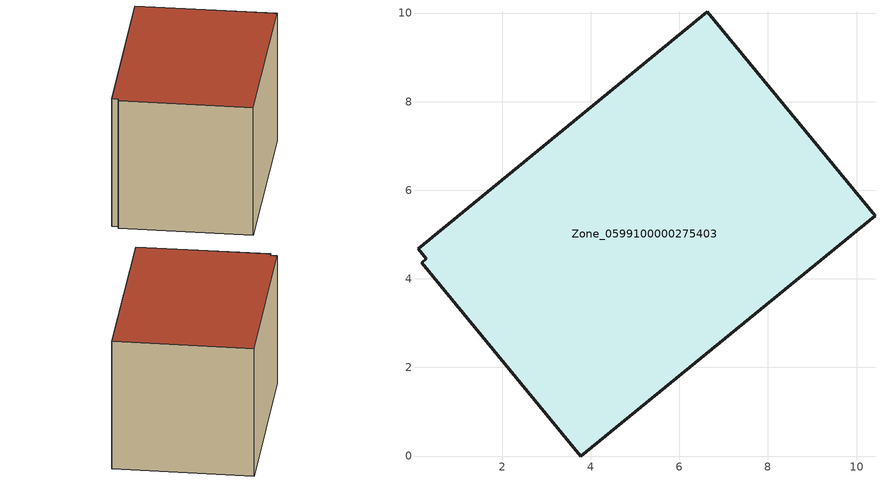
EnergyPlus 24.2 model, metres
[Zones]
Zone_0599100000275403
 floor ground (C_G): 0.29,4.45 0.11,4.67 6.63,10.02 10.42,5.42 3.78,0 0.18,4.36 z3.03
 wall outside (C_F): 10.42,5.42 6.63,10.02 0.11,4.67 0.29,4.45 0.18,4.36 3.78,0 10.42,5.42 z3.03:8.99
 roof outside (C_R): 0.11,4.67 0.29,4.45 0.18,4.36 3.78,0 10.42,5.42 6.63,10.02 z8.99
[BUILDING]
Pand.0599100000275403: North Axis=0; Terrain=City; Loads Convergence Tolerance Value=0.04; Temperature Convergence Tolerance Value=0.4; Solar Distribution=FullExterior; Maximum Number of Warmup Days=25; Minimum Number of Warmup Days=1
[Site:Location]
Rotterdam.The.Hague.AP_ZH_NLD Design_Conditions: Latitude=51.96; Longitude=4.45; Time Zone=1; Elevation=-4.5
[SITE:GROUNDTEMPERATURE:BUILDINGSURFACE]
18, 18, 18, 18, 18, 18, 18, 18, 18, 18, 18, 18
[MATERIAL] Thermal Absorptance=0.9; Solar Absorptance=0.7; Visible Absorptance=0.7
Name | Roughness | Thickness | Conductivity | Density | Specific Heat
G.TC.1946-1964 | MediumSmooth | 0.15 | 1 | 540 | 1210
F.TC.1946-1964 | Rough | 0.3 | 0.857143 | 1920 | 840
R.TC.1946-1964 | MediumRough | 0.2 | 0.235294 | 1500 | 1000
[CONSTRUCTION]
C_G: G.TC.1946-1964
C_F: F.TC.1946-1964
C_R: R.TC.1946-1964
[ZONE]
Zone_0599100000275403: Type=1; Multiplier=1; Ceiling Height=Autocalculate; Volume=Autocalculate; Floor Area=autocalculate; Part of Total Floor Area=Yes
[ZONEINFILTRATION:DESIGNFLOWRATE]
Infil_Zone_0599100000275403: Zone or ZoneList or Space or SpaceList=Zone_0599100000275403; Schedule=AlwaysOn; Design Flow Rate Calculation Method=Flow/Area; Flow Rate per Floor Area=0.003; Constant Term Coefficient=1; Temperature Term Coefficient=0; Velocity Term Coefficient=0; Velocity Squared Term Coefficient=0
[HVACTEMPLATE:ZONE:IDEALLOADSAIRSYSTEM]
Zone_0599100000275403: Maximum Heating Supply Air Temperature=50; Minimum Cooling Supply Air Temperature=13; Maximum Heating Supply Air Humidity Ratio=0.0156; Minimum Cooling Supply Air Humidity Ratio=0.0077; Heating Limit=NoLimit; Cooling Limit=NoLimit; Dehumidification Control Type=ConstantSensibleHeatRatio; Cooling Sensible Heat Ratio=0.7; Dehumidification Setpoint=60; Humidification Control Type=None; Humidification Setpoint=30; Outdoor Air Method=None; Outdoor Air Flow Rate per Person=0.00944; Outdoor Air Flow Rate per Zone Floor Area=0; Outdoor Air Flow Rate per Zone=0; Demand Controlled Ventilation Type=None; Outdoor Air Economizer Type=NoEconomizer; Heat Recovery Type=None; Sensible Heat Recovery Effectiveness=0.7; Latent Heat Recovery Effectiveness=0.65
[ZONECONTROL:THERMOSTAT]
ThermostatControl_Zone_0599100000275403: Zone or ZoneList=Zone_0599100000275403; Control Type Schedule=DualSetpointControlType; Control 1=Thermostat_Zone_0599100000275403; Temperature Difference Between Cutout And Setpoint=0
[THERMOSTATSETPOINT:DUALSETPOINT]
Thermostat_Zone_0599100000275403: Heating Setpoint Temperature Schedule=HeatingSetpoint_Zone_0599100000275403; Cooling Setpoint Temperature Schedule=CoolingSetpoint_Zone_0599100000275403
[SCHEDULE:COMPACT]
HeatingSetpoint_Zone_0599100000275403: Through: 12/31, For: AllDays, Until: 24:00, 21
CoolingSetpoint_Zone_0599100000275403: Through: 12/31, For: AllDays, Until: 24:00, 24
DualSetpointControlType: Through: 12/31, For: AllDays, Until: 24:00, 4
AlwaysOn: Through: 12/31, For: AllDays, Until: 24:00, 1
